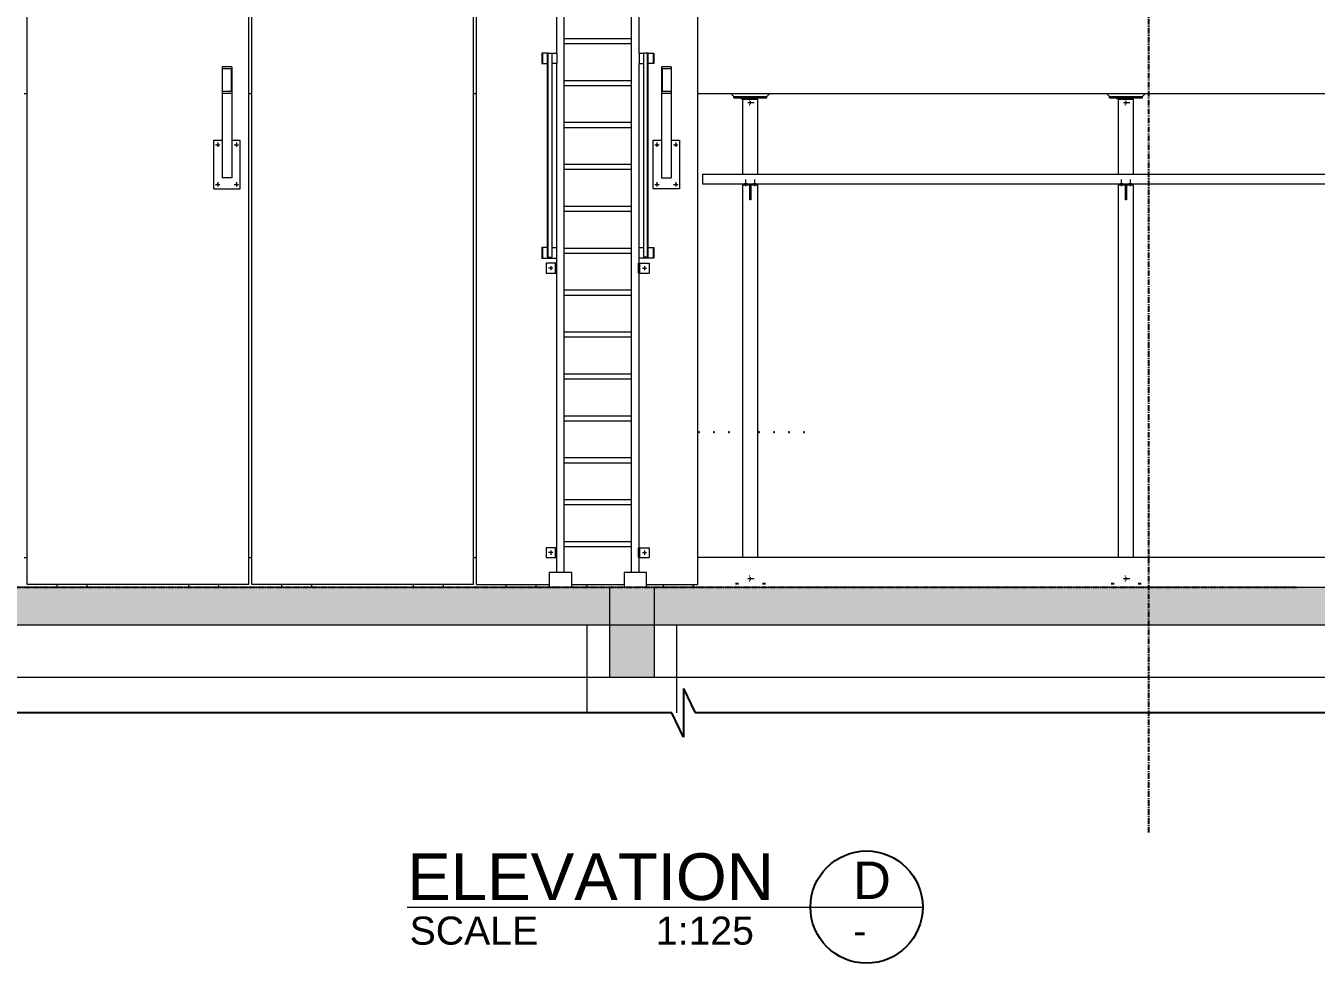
# Model space of a CAD drawing. Header units: millimetres. Extents: x -187664 to 435448, y -313239 to 299894.
# Drawn here: x 105668 to 114289, y -118416 to -112153 of the extents above; entities that cross this region are included whole.
import ezdxf

# ---------------------------------------------------------------- set-up
doc = ezdxf.new("R2010")
doc.units = ezdxf.units.MM
for name, pattern in [('CENTER', [2, 1.25, -0.25, 0.25, -0.25]), ('XKITLINE00', [0]), ('XKITLINE02', [4, 2, -2])]:
    doc.linetypes.add(name, pattern=pattern)
doc.layers.add('000 - EXISTING_BUILDING_MAIN_COLOR_1', color=7, linetype='Continuous')
doc.layers.add('000 - EXISTING_CONCRETE_MAIN_COLOR_1', color=7, linetype='Continuous')
for name, color, linetype, lineweight in [('Bolt', 7, 'Continuous', 0), ('Part', 7, 'Continuous', 0), ('Text', 7, 'Continuous', 0)]:
    doc.layers.add(name, color=color, linetype=linetype, lineweight=lineweight)
doc.styles.add('RomanS', font='arial.ttf', dxfattribs={"width": 0.8})

# ---------------------------------------------------------------- blocks, each defined once
blk = doc.blocks.new('*A9796')
at = {"layer": 'Part'}
blk.add_hatch(color=7, dxfattribs=at).paths.add_polyline_path([(866.566, -1.371), (762.273, -1.371), (762.273, 0.629), (866.566, 0.629)], flags=17)
blk = doc.blocks.new('*A9998')
at = {"layer": 'Part'}
blk.add_hatch(color=7, dxfattribs=at).paths.add_polyline_path([(812.566, -4.171), (812.566, 0.629), (814.966, 0.629), (814.966, -4.171)], flags=17)
blk = doc.blocks.new('*A251250')
at = {"layer": '000 - EXISTING_BUILDING_MAIN_COLOR_1', "color": 7, "linetype": 'XKITLINE00', "lineweight": 0}
for p, q in [((808.992148, 18.668713), (808.951125, 18.62769)), ((814.892437, 18.788862), (814.892437, 18.788862)), ((814.892437, 18.788862), (814.892437, 18.788862)), ((814.93345, 18.66874), (814.892437, 18.627727)), ((808.992148, 18.50754), (808.951125, 18.466517)), ((808.992148, 18.346368), (808.951125, 18.305345)), ((814.93345, 18.507605), (814.892437, 18.466592)), ((814.93345, 18.34647), (814.892437, 18.305456))]:
    blk.add_line(p, q, dxfattribs=at)
blk = doc.blocks.new('*A252251')
at = {"layer": '000 - EXISTING_BUILDING_MAIN_COLOR_1', "color": 7, "linetype": 'XKITLINE00', "lineweight": 0}
for p, q in [((808.992148, 29.068713), (808.951125, 29.02769)), ((814.892437, 29.188862), (814.892437, 29.188862)), ((814.892437, 29.188862), (814.892437, 29.188862)), ((814.93345, 29.06874), (814.892437, 29.027727)), ((808.992148, 28.90754), (808.951125, 28.866517)), ((808.992148, 28.746368), (808.951125, 28.705345)), ((814.93345, 28.907605), (814.892437, 28.866592)), ((814.93345, 28.74647), (814.892437, 28.705456))]:
    blk.add_line(p, q, dxfattribs=at)
blk = doc.blocks.new('*A25752495')
at = {"layer": '000 - EXISTING_BUILDING_MAIN_COLOR_1'}
blk.add_hatch(color=7, dxfattribs=at).paths.add_polyline_path([(814.448, 2.544), (814.458, 2.541), (814.468, 2.535), (814.477, 2.528), (814.484, 2.52), (814.489, 2.51), (814.492, 2.5), (814.493, 2.489), (814.492, 2.478), (814.489, 2.467), (814.484, 2.458), (814.477, 2.449), (814.468, 2.442), (814.458, 2.437), (814.448, 2.434), (814.437, 2.433), (814.426, 2.434), (814.416, 2.437), (814.406, 2.442), (814.397, 2.449), (814.39, 2.458), (814.385, 2.467), (814.382, 2.478), (814.381, 2.489), (814.382, 2.5), (814.385, 2.51), (814.39, 2.52), (814.397, 2.528), (814.406, 2.535), (814.416, 2.541), (814.426, 2.544), (814.437, 2.545)], flags=17)
at = {"layer": '000 - EXISTING_BUILDING_MAIN_COLOR_1', "color": 7, "linetype": 'XKITLINE00', "lineweight": 0}
for p, q in [((814.325, 2.489), (814.549, 2.489)), ((814.437, 2.601), (814.437, 2.377))]:
    blk.add_line(p, q, dxfattribs=at)
blk = doc.blocks.new('*A25762496')
at = {"layer": '000 - EXISTING_BUILDING_MAIN_COLOR_1', "color": 7, "linetype": 'XKITLINE02', "lineweight": 0}
for p, q in [((813.606112, 0.668862), (813.606112, 0.628862)), ((813.606112, 0.668862), (813.606112, 0.628862)), ((813.662112, 0.668862), (813.662112, 0.628862)), ((813.662112, 0.668862), (813.662112, 0.628862)), ((813.718112, 0.668862), (813.718112, 0.628862)), ((813.718112, 0.668862), (813.718112, 0.628862)), ((814.166112, 0.668862), (814.166112, 0.628862)), ((814.166112, 0.668862), (814.166112, 0.628862)), ((814.222112, 0.668862), (814.222112, 0.628862)), ((814.222112, 0.668862), (814.222112, 0.628862)), ((814.278112, 0.668862), (814.278112, 0.628862)), ((814.278112, 0.668862), (814.278112, 0.628862))]:
    blk.add_line(p, q, dxfattribs=at)
blk = doc.blocks.new('*A25772497')
at = {"layer": '000 - EXISTING_BUILDING_MAIN_COLOR_1', "color": 7, "linetype": 'XKITLINE00', "lineweight": 0}
for p, q in [((814.117003, 2.748862), (814.677003, 2.748862)), ((814.117003, 2.228862), (814.117003, 2.748862)), ((814.117003, 2.228862), (814.677003, 2.228862)), ((814.181003, 2.228862), (814.181003, 2.748862)), ((814.677003, 2.748862), (814.677003, 2.228862))]:
    blk.add_line(p, q, dxfattribs=at)
blk = doc.blocks.new('*A25782498')
at = {"layer": 'Part', "color": 7, "linetype": 'XKITLINE00', "lineweight": 0}
for p, q in [((815.446157, 0.628862), (815.446157, 0.788862)), ((817.046157, 0.628862), (817.046157, 0.788862))]:
    blk.add_line(p, q, dxfattribs=at)
blk = doc.blocks.new('*A25792499')
at = {"layer": '000 - EXISTING_BUILDING_MAIN_COLOR_1', "color": 7, "linetype": 'XKITLINE00', "lineweight": 0}
for p, q in [((810.142352, 12.044862), (813.742272, 12.044862)), ((810.142352, 11.772862), (813.742272, 11.772862))]:
    blk.add_line(p, q, dxfattribs=at)
blk = doc.blocks.new('*A25802500')
at = {"layer": '000 - EXISTING_BUILDING_MAIN_COLOR_1', "color": 7, "linetype": 'XKITLINE00', "lineweight": 0}
for p, q in [((810.142352, 9.804862), (813.742272, 9.804862)), ((810.142352, 9.532862), (813.742272, 9.532862))]:
    blk.add_line(p, q, dxfattribs=at)
blk = doc.blocks.new('*A25812501')
at = {"layer": '000 - EXISTING_BUILDING_MAIN_COLOR_1', "color": 7, "linetype": 'XKITLINE00', "lineweight": 0}
for p, q in [((810.142352, 7.564862), (813.742272, 7.564862)), ((810.142352, 7.292862), (813.742272, 7.292862))]:
    blk.add_line(p, q, dxfattribs=at)
blk = doc.blocks.new('*A25822502')
at = {"layer": '000 - EXISTING_BUILDING_MAIN_COLOR_1', "color": 7, "linetype": 'XKITLINE00', "lineweight": 0}
for p, q in [((810.142352, 5.324862), (813.742272, 5.324862)), ((810.142352, 5.052862), (813.742272, 5.052862))]:
    blk.add_line(p, q, dxfattribs=at)
blk = doc.blocks.new('*A25832503')
at = {"layer": 'Bolt', "color": 7, "linetype": 'XKITLINE02', "lineweight": 0}
for p, q in [((819.958792, 1.108862), (820.302152, 1.108862)), ((820.022152, 1.244862), (820.062152, 1.244862)), ((820.022152, 0.972862), (820.062152, 0.972862)), ((820.062152, 1.164862), (820.110152, 1.164862)), ((820.062152, 1.052862), (820.110152, 1.052862))]:
    blk.add_line(p, q, dxfattribs=at)
blk = doc.blocks.new('*A25842504')
at = {"layer": 'Bolt', "color": 7, "linetype": 'XKITLINE02', "lineweight": 0}
for p, q in [((819.310152, 0.868862), (819.310152, 0.788862)), ((819.366152, 0.868862), (819.366152, 0.788862)), ((819.422152, 0.868862), (819.422152, 0.788862)), ((820.750152, 0.868862), (820.750152, 0.788862)), ((820.806152, 0.868862), (820.806152, 0.788862)), ((820.862152, 0.868862), (820.862152, 0.788862))]:
    blk.add_line(p, q, dxfattribs=at)
blk = doc.blocks.new('*A25852505')
at = {"layer": '000 - EXISTING_BUILDING_MAIN_COLOR_1', "color": 7, "linetype": 'XKITLINE00', "lineweight": 0}
for p, q in [((810.142352, 14.284862), (813.742272, 14.284862)), ((810.142352, 14.012862), (813.742272, 14.012862))]:
    blk.add_line(p, q, dxfattribs=at)
blk = doc.blocks.new('*A25862506')
at = {"layer": '000 - EXISTING_BUILDING_MAIN_COLOR_1', "color": 7, "linetype": 'XKITLINE00', "lineweight": 0}
for p, q in [((810.142352, 16.524862), (813.742272, 16.524862)), ((810.142352, 16.252862), (813.742272, 16.252862))]:
    blk.add_line(p, q, dxfattribs=at)
blk = doc.blocks.new('*A25882508')
at = {"layer": 'Part', "color": 7, "linetype": 'XKITLINE00', "lineweight": 0}
for p, q in [((839.766152, 22.708862), (839.766152, 26.708862)), ((840.566152, 26.708862), (839.766152, 26.708862)), ((840.566152, 22.708862), (840.566152, 26.708862)), ((839.766152, 2.228857), (839.766152, 22.140862)), ((840.566152, 2.228857), (840.566152, 22.140862))]:
    blk.add_line(p, q, dxfattribs=at)
blk = doc.blocks.new('*A25912511')
at = {"layer": 'Bolt', "color": 7, "linetype": 'XKITLINE02', "lineweight": 0}
for p, q in [((840.038792, 1.108862), (840.382152, 1.108862)), ((840.102152, 1.244862), (840.142152, 1.244862)), ((840.102152, 0.972862), (840.142152, 0.972862)), ((840.142152, 1.164862), (840.190152, 1.164862)), ((840.142152, 1.052862), (840.190152, 1.052862))]:
    blk.add_line(p, q, dxfattribs=at)
blk = doc.blocks.new('*A25922512')
at = {"layer": 'Bolt', "color": 7, "linetype": 'XKITLINE02', "lineweight": 0}
for p, q in [((839.390152, 0.868862), (839.390152, 0.788862)), ((839.446152, 0.868862), (839.446152, 0.788862)), ((839.502152, 0.868862), (839.502152, 0.788862)), ((840.830152, 0.868862), (840.830152, 0.788862)), ((840.886152, 0.868862), (840.886152, 0.788862)), ((840.942152, 0.868862), (840.942152, 0.788862))]:
    blk.add_line(p, q, dxfattribs=at)
blk = doc.blocks.new('*A26192536')
at = {"layer": '000 - EXISTING_CONCRETE_MAIN_COLOR_1', "color": 7, "linetype": 'XKITLINE00', "lineweight": 0}
for p, q in [((762.273467, 31.828862), (767.718133, 31.828862)), ((769.318133, 31.828862), (769.446157, 31.828862)), ((781.286157, 31.828862), (781.446157, 31.828862)), ((817.286157, 31.828862), (864.16613, 31.828862)), ((864.16613, 27.028862), (864.16613, 31.828862)), ((762.273467, 27.028862), (767.718133, 27.028862)), ((769.318133, 27.028862), (769.446157, 27.028862)), ((781.286157, 27.028862), (781.446157, 27.028862)), ((793.286157, 27.028862), (793.446157, 27.028862)), ((805.286157, 27.028862), (805.446157, 27.028862)), ((817.286157, 27.028862), (864.16613, 27.028862))]:
    blk.add_line(p, q, dxfattribs=at)
blk = doc.blocks.new('*A26532566')
at = {"layer": 'Part', "color": 7, "linetype": 'XKITLINE00', "lineweight": 0}
for p, q in [((781.286157, 2.228857), (781.446157, 2.228857)), ((793.286157, 2.228857), (793.446157, 2.228857)), ((805.286157, 2.228857), (805.446157, 2.228857)), ((868.966152, 2.228857), (817.286157, 2.228857))]:
    blk.add_line(p, q, dxfattribs=at)
blk = doc.blocks.new('*A26542567')
at = {"layer": '000 - EXISTING_CONCRETE_MAIN_COLOR_1', "color": 7, "linetype": 'XKITLINE00', "lineweight": 0}
for p, q in [((864.16613, -4.171138), (864.16613, -1.371143)), ((762.273467, -4.171138), (766.518152, -4.171138)), ((770.118152, -4.171138), (812.566133, -4.171138)), ((814.966133, -4.171138), (864.16613, -4.171138))]:
    blk.add_line(p, q, dxfattribs=at)
blk = doc.blocks.new('*A26552568')
at = {"layer": 'Part', "color": 7, "linetype": 'XKITLINE00', "lineweight": 0}
for p, q in [((866.566152, 0.628857), (762.273467, 0.628857)), ((866.566152, -1.371143), (866.566152, 0.628857)), ((762.273467, -1.371143), (866.566152, -1.371143))]:
    blk.add_line(p, q, dxfattribs=at)
blk = doc.blocks.new('*A26562569')
at = {"layer": '000 - EXISTING_CONCRETE_MAIN_COLOR_1', "color": 7, "linetype": 'XKITLINE00', "lineweight": 0}
for p, q in [((811.366152, 0.628857), (811.366152, 0.788862)), ((811.366152, -6.078645), (811.366152, -1.371143)), ((816.166152, -6.078645), (816.166152, -1.371143))]:
    blk.add_line(p, q, dxfattribs=at)
blk = doc.blocks.new('*A26582571')
at = {"layer": '000 - EXISTING_BUILDING_MAIN_COLOR_1', "color": 7, "linetype": 'XKITLINE00', "lineweight": 0}
for p, q in [((793.446157, 0.788862), (793.446157, 31.628862)), ((805.286157, 0.788862), (805.286157, 31.628862)), ((805.286157, 0.788862), (793.446157, 0.788862))]:
    blk.add_line(p, q, dxfattribs=at)
blk = doc.blocks.new('*A26592572')
at = {"layer": 'Part', "color": 7, "linetype": 'XKITLINE00', "lineweight": 0}
for p, q in [((781.446157, 31.828862), (791.822123, 31.828862)), ((781.446157, 0.788862), (781.446157, 31.828862)), ((793.286157, 0.788862), (793.286157, 31.628862)), ((793.286157, 0.788862), (781.446157, 0.788862))]:
    blk.add_line(p, q, dxfattribs=at)
blk = doc.blocks.new('*A26632576')
at = {"layer": 'Part', "color": 7, "linetype": 'XKITLINE00', "lineweight": 0}
for p, q in [((783.046157, 0.628862), (783.046157, 0.788862)), ((784.646157, 0.628862), (784.646157, 0.788862))]:
    blk.add_line(p, q, dxfattribs=at)
blk = doc.blocks.new('*A26652578')
at = {"layer": '000 - EXISTING_BUILDING_MAIN_COLOR_1', "color": 7, "linetype": 'XKITLINE00', "lineweight": 0}
for p, q in [((790.086157, 0.628862), (790.086157, 0.788862)), ((791.686157, 0.628862), (791.686157, 0.788862))]:
    blk.add_line(p, q, dxfattribs=at)
blk = doc.blocks.new('*A26662579')
at = {"layer": '000 - EXISTING_BUILDING_MAIN_COLOR_1', "color": 7, "linetype": 'XKITLINE00', "lineweight": 0}
for p, q in [((802.086157, 0.628862), (802.086157, 0.788862)), ((803.686157, 0.628862), (803.686157, 0.788862))]:
    blk.add_line(p, q, dxfattribs=at)
blk = doc.blocks.new('*A26672580')
at = {"layer": '000 - EXISTING_BUILDING_MAIN_COLOR_1', "color": 7, "linetype": 'XKITLINE00', "lineweight": 0}
for p, q in [((795.046157, 0.628862), (795.046157, 0.788862)), ((796.646157, 0.628862), (796.646157, 0.788862))]:
    blk.add_line(p, q, dxfattribs=at)
blk = doc.blocks.new('*A26682581')
at = {"layer": '000 - EXISTING_BUILDING_MAIN_COLOR_1', "color": 7, "linetype": 'XKITLINE00', "lineweight": 0}
for p, q in [((814.542872, 34.569255), (814.542872, 40.868862)), ((814.942872, 40.868862), (814.542872, 40.868862)), ((814.942872, 34.428862), (814.942872, 40.868862)), ((813.742283, 33.569255), (814.542872, 34.569255)), ((814.142283, 33.428862), (814.942872, 34.428862)), ((813.742283, 1.428862), (813.742283, 33.569255)), ((814.142283, 29.188862), (814.142283, 33.428862)), ((814.142283, 18.788862), (814.142283, 28.628862)), ((814.142283, 1.428862), (814.142283, 18.228862))]:
    blk.add_line(p, q, dxfattribs=at)
blk = doc.blocks.new('*A26692582')
at = {"layer": '000 - EXISTING_BUILDING_MAIN_COLOR_1', "color": 7, "linetype": 'XKITLINE00', "lineweight": 0}
for p, q in [((809.341752, 40.868862), (808.941752, 40.868862)), ((808.941752, 40.868862), (808.941752, 34.428862)), ((809.341752, 34.569255), (809.341752, 40.868862)), ((810.142341, 33.569255), (809.341752, 34.569255)), ((808.941752, 34.428862), (809.742341, 33.428862)), ((809.742341, 29.188862), (809.742341, 33.428862)), ((810.142341, 1.428862), (810.142341, 33.569255)), ((809.742341, 18.788862), (809.742341, 28.628862)), ((809.742341, 1.428862), (809.742341, 18.228862))]:
    blk.add_line(p, q, dxfattribs=at)
blk = doc.blocks.new('*A26702583')
at = {"layer": 'Part', "color": 7, "linetype": 'XKITLINE00', "lineweight": 0}
for p, q in [((815.902123, 31.828862), (817.286157, 31.828862)), ((817.286157, 0.788862), (817.286157, 31.828862)), ((805.446157, 0.788862), (805.446157, 31.628862)), ((805.446157, 0.788862), (809.342134, 0.788862)), ((810.542134, 0.788862), (813.342099, 0.788862)), ((814.542099, 0.788862), (817.286157, 0.788862))]:
    blk.add_line(p, q, dxfattribs=at)
blk = doc.blocks.new('*A26712584')
at = {"layer": 'Part', "color": 7, "linetype": 'XKITLINE00', "lineweight": 0}
for p, q in [((814.966133, 0.628862), (812.566133, 0.628862)), ((812.566133, 0.628862), (812.566133, -4.171138)), ((814.966133, -4.171138), (814.966133, 0.628862)), ((812.566133, -4.171138), (814.966133, -4.171138))]:
    blk.add_line(p, q, dxfattribs=at)
blk = doc.blocks.new('*A26722585')
at = {"layer": 'Part', "color": 7, "linetype": 'XKITLINE00', "lineweight": 0}
for p, q in [((819.686152, 22.708862), (819.686152, 26.708862)), ((820.486152, 26.708862), (819.686152, 26.708862)), ((820.486152, 22.708862), (820.486152, 26.708862)), ((819.686152, 2.228857), (819.686152, 22.140862)), ((820.486152, 2.228857), (820.486152, 22.140862))]:
    blk.add_line(p, q, dxfattribs=at)
blk = doc.blocks.new('*A26732586')
at = {"layer": '000 - EXISTING_BUILDING_MAIN_COLOR_1', "color": 7, "linetype": 'XKITLINE00', "lineweight": 0}
for p, q in [((810.542134, 1.428862), (809.342134, 1.428862)), ((809.342134, 1.428862), (809.342134, 0.628862)), ((810.542134, 0.628862), (810.542134, 1.428862))]:
    blk.add_line(p, q, dxfattribs=at)
blk = doc.blocks.new('*A26742587')
at = {"layer": '000 - EXISTING_BUILDING_MAIN_COLOR_1'}
blk.add_hatch(color=7, dxfattribs=at).paths.add_polyline_path([(809.412, 2.434), (809.401, 2.437), (809.392, 2.442), (809.383, 2.449), (809.376, 2.458), (809.371, 2.467), (809.368, 2.478), (809.367, 2.489), (809.368, 2.5), (809.371, 2.51), (809.376, 2.52), (809.383, 2.528), (809.392, 2.535), (809.401, 2.541), (809.412, 2.544), (809.423, 2.545), (809.434, 2.544), (809.444, 2.541), (809.454, 2.535), (809.462, 2.528), (809.469, 2.52), (809.474, 2.51), (809.478, 2.5), (809.479, 2.489), (809.478, 2.478), (809.474, 2.467), (809.469, 2.458), (809.462, 2.449), (809.454, 2.442), (809.444, 2.437), (809.434, 2.434), (809.423, 2.433)], flags=17)
at = {"layer": '000 - EXISTING_BUILDING_MAIN_COLOR_1', "color": 7, "linetype": 'XKITLINE00', "lineweight": 0}
for p, q in [((809.535, 2.489), (809.311, 2.489)), ((809.423, 2.601), (809.423, 2.377))]:
    blk.add_line(p, q, dxfattribs=at)
blk = doc.blocks.new('*A26752588')
at = {"layer": '000 - EXISTING_BUILDING_MAIN_COLOR_1', "color": 7, "linetype": 'XKITLINE02', "lineweight": 0}
for p, q in [((809.606512, 0.668862), (809.606512, 0.628862)), ((809.606512, 0.668862), (809.606512, 0.628862)), ((809.662512, 0.668862), (809.662512, 0.628862)), ((809.662512, 0.668862), (809.662512, 0.628862)), ((809.718512, 0.668862), (809.718512, 0.628862)), ((809.718512, 0.668862), (809.718512, 0.628862)), ((810.166512, 0.668862), (810.166512, 0.628862)), ((810.166512, 0.668862), (810.166512, 0.628862)), ((810.222512, 0.668862), (810.222512, 0.628862)), ((810.222512, 0.668862), (810.222512, 0.628862)), ((810.278512, 0.668862), (810.278512, 0.628862)), ((810.278512, 0.668862), (810.278512, 0.628862))]:
    blk.add_line(p, q, dxfattribs=at)
blk = doc.blocks.new('*A26762589')
at = {"layer": '000 - EXISTING_BUILDING_MAIN_COLOR_1', "color": 7, "linetype": 'XKITLINE00', "lineweight": 0}
for p, q in [((809.742661, 2.748862), (809.182661, 2.748862)), ((809.182661, 2.748862), (809.182661, 2.228862)), ((809.182661, 2.228862), (809.742661, 2.228862)), ((809.678661, 2.228862), (809.678661, 2.748862)), ((809.742661, 2.228862), (809.742661, 2.748862))]:
    blk.add_line(p, q, dxfattribs=at)
blk = doc.blocks.new('*A26772590')
at = {"layer": '000 - EXISTING_BUILDING_MAIN_COLOR_1', "color": 7, "linetype": 'XKITLINE00', "lineweight": 0}
for p, q in [((807.046157, 0.628862), (807.046157, 0.788862)), ((808.646157, 0.628862), (808.646157, 0.788862))]:
    blk.add_line(p, q, dxfattribs=at)
blk = doc.blocks.new('*A26782591')
at = {"layer": '000 - EXISTING_BUILDING_MAIN_COLOR_1', "color": 7, "linetype": 'XKITLINE00', "lineweight": 0}
for p, q in [((814.542099, 1.428862), (813.342099, 1.428862)), ((813.342099, 1.428862), (813.342099, 0.628862)), ((814.542099, 0.628862), (814.542099, 1.428862))]:
    blk.add_line(p, q, dxfattribs=at)
blk = doc.blocks.new('*A26792592')
at = {"layer": '000 - EXISTING_BUILDING_MAIN_COLOR_1', "color": 7, "linetype": 'XKITLINE00', "lineweight": 0}
for p, q in [((810.142352, 3.084862), (813.742272, 3.084862)), ((810.142352, 2.812862), (813.742272, 2.812862))]:
    blk.add_line(p, q, dxfattribs=at)
blk = doc.blocks.new('*A27212632')
at = {"layer": '000 - EXISTING_BUILDING_MAIN_COLOR_1', "color": 7, "linetype": 'XKITLINE00', "lineweight": 0}
for p, q in [((792.382181, 28.447865), (791.862181, 28.447865)), ((791.862181, 28.447865), (791.862181, 22.52177)), ((791.862181, 28.357356), (792.334181, 28.357356)), ((792.334181, 28.357356), (792.334181, 27.124161)), ((792.382181, 28.447865), (792.382181, 22.52177)), ((792.334181, 27.124161), (791.862181, 27.124161)), ((791.862181, 27.033652), (792.382181, 27.033652)), ((792.382181, 22.52177), (791.862181, 22.52177))]:
    blk.add_line(p, q, dxfattribs=at)
blk = doc.blocks.new('*A27222633')
at = {"layer": '000 - EXISTING_BUILDING_MAIN_COLOR_1', "color": 7, "linetype": 'XKITLINE00', "lineweight": 0}
for p, q in [((791.422181, 24.528876), (791.862181, 24.528876)), ((791.422181, 21.928876), (791.422181, 24.528876)), ((792.382181, 24.528876), (792.822181, 24.528876)), ((792.822181, 21.928876), (792.822181, 24.528876)), ((791.422181, 21.928876), (792.822181, 21.928876))]:
    blk.add_line(p, q, dxfattribs=at)
blk = doc.blocks.new('*A27232634')
at = {"layer": '000 - EXISTING_BUILDING_MAIN_COLOR_1'}
for points in [[(791.677, 24.278), (791.674, 24.267), (791.669, 24.258), (791.662, 24.249), (791.653, 24.242), (791.644, 24.237), (791.633, 24.234), (791.622, 24.233), (791.611, 24.234), (791.601, 24.237), (791.591, 24.242), (791.583, 24.249), (791.576, 24.258), (791.57, 24.267), (791.567, 24.278), (791.566, 24.289), (791.567, 24.3), (791.57, 24.31), (791.576, 24.32), (791.583, 24.328), (791.591, 24.335), (791.601, 24.341), (791.611, 24.344), (791.622, 24.345), (791.633, 24.344), (791.644, 24.341), (791.653, 24.335), (791.662, 24.328), (791.669, 24.32), (791.674, 24.31), (791.677, 24.3), (791.678, 24.289)], [(792.677, 24.278), (792.674, 24.267), (792.669, 24.258), (792.662, 24.249), (792.653, 24.242), (792.644, 24.237), (792.633, 24.234), (792.622, 24.233), (792.611, 24.234), (792.601, 24.237), (792.591, 24.242), (792.583, 24.249), (792.576, 24.258), (792.57, 24.267), (792.567, 24.278), (792.566, 24.289), (792.567, 24.3), (792.57, 24.31), (792.576, 24.32), (792.583, 24.328), (792.591, 24.335), (792.601, 24.341), (792.611, 24.344), (792.622, 24.345), (792.633, 24.344), (792.644, 24.341), (792.653, 24.335), (792.662, 24.328), (792.669, 24.32), (792.674, 24.31), (792.677, 24.3), (792.678, 24.289)], [(791.677, 22.158), (791.674, 22.147), (791.669, 22.138), (791.662, 22.129), (791.653, 22.122), (791.644, 22.117), (791.633, 22.114), (791.622, 22.113), (791.611, 22.114), (791.601, 22.117), (791.591, 22.122), (791.583, 22.129), (791.576, 22.138), (791.57, 22.147), (791.567, 22.158), (791.566, 22.169), (791.567, 22.18), (791.57, 22.19), (791.576, 22.2), (791.583, 22.208), (791.591, 22.215), (791.601, 22.221), (791.611, 22.224), (791.622, 22.225), (791.633, 22.224), (791.644, 22.221), (791.653, 22.215), (791.662, 22.208), (791.669, 22.2), (791.674, 22.19), (791.677, 22.18), (791.678, 22.169)], [(792.677, 22.158), (792.674, 22.147), (792.669, 22.138), (792.662, 22.129), (792.653, 22.122), (792.644, 22.117), (792.633, 22.114), (792.622, 22.113), (792.611, 22.114), (792.601, 22.117), (792.591, 22.122), (792.583, 22.129), (792.576, 22.138), (792.57, 22.147), (792.567, 22.158), (792.566, 22.169), (792.567, 22.18), (792.57, 22.19), (792.576, 22.2), (792.583, 22.208), (792.591, 22.215), (792.601, 22.221), (792.611, 22.224), (792.622, 22.225), (792.633, 22.224), (792.644, 22.221), (792.653, 22.215), (792.662, 22.208), (792.669, 22.2), (792.674, 22.19), (792.677, 22.18), (792.678, 22.169)]]:
    blk.add_hatch(color=7, dxfattribs=at).paths.add_polyline_path(points, flags=17)
at = {"layer": '000 - EXISTING_BUILDING_MAIN_COLOR_1', "color": 7, "linetype": 'XKITLINE00', "lineweight": 0}
for p, q in [((791.51, 24.289), (791.734, 24.289)), ((791.622, 24.401), (791.622, 24.177)), ((792.51, 24.289), (792.734, 24.289)), ((792.622, 24.401), (792.622, 24.177)), ((791.51, 22.169), (791.734, 22.169)), ((791.622, 22.281), (791.622, 22.057)), ((792.51, 22.169), (792.734, 22.169)), ((792.622, 22.281), (792.622, 22.057))]:
    blk.add_line(p, q, dxfattribs=at)
blk = doc.blocks.new('*A27692679')
at = {"layer": 'Part', "color": 7, "linetype": 'XKITLINE00', "lineweight": 0}
for p, q in [((817.526152, 22.708862), (817.526152, 22.188862)), ((817.526152, 22.708862), (864.006152, 22.708862)), ((817.526152, 22.188862), (864.006152, 22.188862)), ((864.006152, 22.708862), (864.006152, 22.188862))]:
    blk.add_line(p, q, dxfattribs=at)
blk = doc.blocks.new('*A28182728')
at = {"layer": 'Part', "color": 7, "linetype": 'XKITLINE00', "lineweight": 0}
for p, q in [((818.178129, 8.948862), (818.130129, 8.948862)), ((818.130129, 8.948862), (818.130129, 8.900862)), ((818.130129, 8.900862), (818.178129, 8.900862)), ((818.178129, 8.900862), (818.178129, 8.948862))]:
    blk.add_line(p, q, dxfattribs=at)
blk = doc.blocks.new('*A28192729')
at = {"layer": 'Part', "color": 7, "linetype": 'XKITLINE00', "lineweight": 0}
for p, q in [((817.378129, 8.948862), (817.330129, 8.948862)), ((817.330129, 8.948862), (817.330129, 8.900862)), ((817.330129, 8.900862), (817.378129, 8.900862)), ((817.378129, 8.900862), (817.378129, 8.948862))]:
    blk.add_line(p, q, dxfattribs=at)
blk = doc.blocks.new('*A28202730')
at = {"layer": 'Part', "color": 7, "linetype": 'XKITLINE00', "lineweight": 0}
for p, q in [((822.178129, 8.948862), (822.130129, 8.948862)), ((822.130129, 8.948862), (822.130129, 8.900862)), ((822.130129, 8.900862), (822.178129, 8.900862)), ((822.178129, 8.900862), (822.178129, 8.948862))]:
    blk.add_line(p, q, dxfattribs=at)
blk = doc.blocks.new('*A28212731')
at = {"layer": 'Part', "color": 7, "linetype": 'XKITLINE00', "lineweight": 0}
for p, q in [((821.378129, 8.948862), (821.330129, 8.948862)), ((821.330129, 8.948862), (821.330129, 8.900862)), ((821.330129, 8.900862), (821.378129, 8.900862)), ((821.378129, 8.900862), (821.378129, 8.948862))]:
    blk.add_line(p, q, dxfattribs=at)
blk = doc.blocks.new('*A28222732')
at = {"layer": 'Part', "color": 7, "linetype": 'XKITLINE00', "lineweight": 0}
for p, q in [((820.578129, 8.948862), (820.530129, 8.948862)), ((820.530129, 8.948862), (820.530129, 8.900862)), ((820.530129, 8.900862), (820.578129, 8.900862)), ((820.578129, 8.900862), (820.578129, 8.948862))]:
    blk.add_line(p, q, dxfattribs=at)
blk = doc.blocks.new('*A28232733')
at = {"layer": 'Part', "color": 7, "linetype": 'XKITLINE00', "lineweight": 0}
for p, q in [((818.978129, 8.948862), (818.930129, 8.948862)), ((818.930129, 8.948862), (818.930129, 8.900862)), ((818.930129, 8.900862), (818.978129, 8.900862)), ((818.978129, 8.900862), (818.978129, 8.948862))]:
    blk.add_line(p, q, dxfattribs=at)
blk = doc.blocks.new('*A28242734')
at = {"layer": 'Part', "color": 7, "linetype": 'XKITLINE00', "lineweight": 0}
for p, q in [((822.978129, 8.948862), (822.930129, 8.948862)), ((822.930129, 8.948862), (822.930129, 8.900862)), ((822.930129, 8.900862), (822.978129, 8.900862)), ((822.978129, 8.900862), (822.978129, 8.948862))]:
    blk.add_line(p, q, dxfattribs=at)
blk = doc.blocks.new('*A28272737')
at = {"layer": '000 - EXISTING_BUILDING_MAIN_COLOR_1', "color": 7, "linetype": 'XKITLINE00', "lineweight": 0}
for p, q in [((809.251141, 18.788862), (808.951125, 18.788862)), ((808.951125, 18.788862), (808.951125, 18.228862)), ((808.992148, 18.228862), (808.992148, 18.788862)), ((809.485705, 18.788862), (809.742352, 18.788862)), ((809.742352, 18.228862), (809.742352, 18.788862)), ((814.141671, 18.788862), (814.399028, 18.788862)), ((814.141671, 18.228862), (814.141671, 18.788862)), ((814.633534, 18.788862), (814.93345, 18.788862)), ((814.892437, 18.788862), (814.892437, 18.228862)), ((814.93345, 18.788862), (814.93345, 18.228862)), ((808.951125, 18.228862), (809.742352, 18.228862)), ((814.93345, 18.228862), (814.141671, 18.228862))]:
    blk.add_line(p, q, dxfattribs=at)
blk = doc.blocks.new('*A28282738')
at = {"layer": '000 - EXISTING_BUILDING_MAIN_COLOR_1', "color": 7, "linetype": 'XKITLINE00', "lineweight": 0}
for p, q in [((809.251064, 18.268862), (809.251064, 29.188862)), ((809.251064, 29.188862), (809.485705, 29.188862)), ((809.285705, 18.268862), (809.285705, 29.188862)), ((809.485705, 29.188862), (809.485705, 18.268862)), ((809.251064, 18.268862), (809.485705, 18.268862))]:
    blk.add_line(p, q, dxfattribs=at)
blk = doc.blocks.new('*A28292739')
at = {"layer": '000 - EXISTING_BUILDING_MAIN_COLOR_1', "color": 7, "linetype": 'XKITLINE00', "lineweight": 0}
for p, q in [((814.399028, 18.268862), (814.399028, 29.188862)), ((814.633669, 29.188862), (814.399028, 29.188862)), ((814.599028, 18.268862), (814.599028, 29.188862)), ((814.633669, 18.268862), (814.633669, 29.188862)), ((814.633669, 18.268862), (814.399028, 18.268862))]:
    blk.add_line(p, q, dxfattribs=at)
blk = doc.blocks.new('*A28302740')
at = {"layer": '000 - EXISTING_BUILDING_MAIN_COLOR_1', "color": 7, "linetype": 'XKITLINE00', "lineweight": 0}
for p, q in [((815.862123, 28.447865), (815.342123, 28.447865)), ((815.342123, 28.447865), (815.342123, 22.52177)), ((815.390123, 27.124161), (815.390123, 28.357356)), ((815.390123, 28.357356), (815.862123, 28.357356)), ((815.862123, 28.447865), (815.862123, 22.52177)), ((815.342123, 27.033652), (815.862123, 27.033652)), ((815.862123, 27.124161), (815.390123, 27.124161)), ((815.342123, 22.52177), (815.862123, 22.52177))]:
    blk.add_line(p, q, dxfattribs=at)
blk = doc.blocks.new('*A28312741')
at = {"layer": '000 - EXISTING_BUILDING_MAIN_COLOR_1', "color": 7, "linetype": 'XKITLINE00', "lineweight": 0}
for p, q in [((810.142352, 27.724862), (813.742272, 27.724862)), ((810.142352, 27.452862), (813.742272, 27.452862))]:
    blk.add_line(p, q, dxfattribs=at)
blk = doc.blocks.new('*A28322742')
at = {"layer": '000 - EXISTING_BUILDING_MAIN_COLOR_1', "color": 7, "linetype": 'XKITLINE00', "lineweight": 0}
for p, q in [((810.142352, 25.484862), (813.742272, 25.484862)), ((810.142352, 25.212862), (813.742272, 25.212862))]:
    blk.add_line(p, q, dxfattribs=at)
blk = doc.blocks.new('*A28332743')
at = {"layer": '000 - EXISTING_BUILDING_MAIN_COLOR_1', "color": 7, "linetype": 'XKITLINE00', "lineweight": 0}
for p, q in [((810.142352, 23.244862), (813.742272, 23.244862)), ((810.142352, 22.972862), (813.742272, 22.972862))]:
    blk.add_line(p, q, dxfattribs=at)
blk = doc.blocks.new('*A28342744')
at = {"layer": '000 - EXISTING_BUILDING_MAIN_COLOR_1', "color": 7, "linetype": 'XKITLINE00', "lineweight": 0}
for p, q in [((810.142352, 18.764862), (813.742272, 18.764862)), ((810.142352, 18.492862), (813.742272, 18.492862))]:
    blk.add_line(p, q, dxfattribs=at)
blk = doc.blocks.new('*A28352745')
at = {"layer": '000 - EXISTING_BUILDING_MAIN_COLOR_1', "color": 7, "linetype": 'XKITLINE00', "lineweight": 0}
for p, q in [((810.142352, 21.004862), (813.742272, 21.004862)), ((810.142352, 20.732862), (813.742272, 20.732862))]:
    blk.add_line(p, q, dxfattribs=at)
blk = doc.blocks.new('*A28362746')
at = {"layer": 'Bolt'}
for points in [[(815.157, 24.278), (815.154, 24.267), (815.149, 24.258), (815.142, 24.249), (815.133, 24.242), (815.124, 24.237), (815.113, 24.234), (815.102, 24.233), (815.091, 24.234), (815.081, 24.237), (815.071, 24.242), (815.063, 24.249), (815.056, 24.258), (815.05, 24.267), (815.047, 24.278), (815.046, 24.289), (815.047, 24.3), (815.05, 24.31), (815.056, 24.32), (815.063, 24.328), (815.071, 24.335), (815.081, 24.341), (815.091, 24.344), (815.102, 24.345), (815.113, 24.344), (815.124, 24.341), (815.133, 24.335), (815.142, 24.328), (815.149, 24.32), (815.154, 24.31), (815.157, 24.3), (815.158, 24.289)], [(816.157, 24.278), (816.154, 24.267), (816.149, 24.258), (816.142, 24.249), (816.133, 24.242), (816.124, 24.237), (816.113, 24.234), (816.102, 24.233), (816.091, 24.234), (816.081, 24.237), (816.071, 24.242), (816.063, 24.249), (816.056, 24.258), (816.05, 24.267), (816.047, 24.278), (816.046, 24.289), (816.047, 24.3), (816.05, 24.31), (816.056, 24.32), (816.063, 24.328), (816.071, 24.335), (816.081, 24.341), (816.091, 24.344), (816.102, 24.345), (816.113, 24.344), (816.124, 24.341), (816.133, 24.335), (816.142, 24.328), (816.149, 24.32), (816.154, 24.31), (816.157, 24.3), (816.158, 24.289)], [(815.157, 22.158), (815.154, 22.147), (815.149, 22.138), (815.142, 22.129), (815.133, 22.122), (815.124, 22.117), (815.113, 22.114), (815.102, 22.113), (815.091, 22.114), (815.081, 22.117), (815.071, 22.122), (815.063, 22.129), (815.056, 22.138), (815.05, 22.147), (815.047, 22.158), (815.046, 22.169), (815.047, 22.18), (815.05, 22.19), (815.056, 22.2), (815.063, 22.208), (815.071, 22.215), (815.081, 22.221), (815.091, 22.224), (815.102, 22.225), (815.113, 22.224), (815.124, 22.221), (815.133, 22.215), (815.142, 22.208), (815.149, 22.2), (815.154, 22.19), (815.157, 22.18), (815.158, 22.169)], [(816.157, 22.158), (816.154, 22.147), (816.149, 22.138), (816.142, 22.129), (816.133, 22.122), (816.124, 22.117), (816.113, 22.114), (816.102, 22.113), (816.091, 22.114), (816.081, 22.117), (816.071, 22.122), (816.063, 22.129), (816.056, 22.138), (816.05, 22.147), (816.047, 22.158), (816.046, 22.169), (816.047, 22.18), (816.05, 22.19), (816.056, 22.2), (816.063, 22.208), (816.071, 22.215), (816.081, 22.221), (816.091, 22.224), (816.102, 22.225), (816.113, 22.224), (816.124, 22.221), (816.133, 22.215), (816.142, 22.208), (816.149, 22.2), (816.154, 22.19), (816.157, 22.18), (816.158, 22.169)]]:
    blk.add_hatch(color=7, dxfattribs=at).paths.add_polyline_path(points, flags=17)
at = {"layer": 'Bolt', "color": 7, "linetype": 'XKITLINE00', "lineweight": 0}
for p, q in [((814.99, 24.289), (815.214, 24.289)), ((815.102, 24.401), (815.102, 24.177)), ((815.99, 24.289), (816.214, 24.289)), ((816.102, 24.401), (816.102, 24.177)), ((814.99, 22.169), (815.214, 22.169)), ((815.102, 22.281), (815.102, 22.057)), ((815.99, 22.169), (816.214, 22.169)), ((816.102, 22.281), (816.102, 22.057))]:
    blk.add_line(p, q, dxfattribs=at)
blk = doc.blocks.new('*A28372747')
at = {"layer": 'Part', "color": 7, "linetype": 'XKITLINE00', "lineweight": 0}
for p, q in [((814.902123, 21.928876), (814.902123, 24.528876)), ((814.902123, 24.528876), (815.342123, 24.528876)), ((815.862123, 24.528876), (816.302123, 24.528876)), ((816.302123, 24.528876), (816.302123, 21.928876)), ((816.302123, 21.928876), (814.902123, 21.928876))]:
    blk.add_line(p, q, dxfattribs=at)
blk = doc.blocks.new('*A28382748')
at = {"layer": 'Part', "color": 7, "linetype": 'XKITLINE00', "lineweight": 0}
for p, q in [((819.206152, 26.788862), (819.206152, 26.868862)), ((819.206152, 26.868862), (820.966152, 26.868862)), ((819.206152, 26.788862), (820.966152, 26.788862)), ((820.966152, 26.788862), (820.966152, 26.868862))]:
    blk.add_line(p, q, dxfattribs=at)
blk = doc.blocks.new('*A28392749')
at = {"layer": 'Part', "color": 7, "linetype": 'XKITLINE00', "lineweight": 0}
for p, q in [((819.046152, 27.028862), (819.206152, 26.868862)), ((820.966152, 26.868862), (821.126152, 27.028862)), ((819.206152, 26.868862), (820.966152, 26.868862))]:
    blk.add_line(p, q, dxfattribs=at)
blk = doc.blocks.new('*A28402750')
at = {"layer": 'Part', "color": 7, "linetype": 'XKITLINE00', "lineweight": 0}
for p, q in [((819.582152, 26.788862), (819.582152, 26.748862)), ((819.582152, 26.748862), (820.022152, 26.748862)), ((820.022152, 26.748862), (820.022152, 26.708862)), ((820.062152, 26.708862), (820.062152, 26.788862))]:
    blk.add_line(p, q, dxfattribs=at)
blk = doc.blocks.new('*A28412751')
at = {"layer": 'Bolt', "color": 7, "linetype": 'XKITLINE02', "lineweight": 0}
for p, q in [((819.958792, 26.548862), (820.302152, 26.548862)), ((820.022152, 26.684862), (820.062152, 26.684862)), ((820.022152, 26.412862), (820.062152, 26.412862)), ((820.062152, 26.604862), (820.110152, 26.604862)), ((820.062152, 26.492862), (820.110152, 26.492862))]:
    blk.add_line(p, q, dxfattribs=at)
blk = doc.blocks.new('*A28422752')
at = {"layer": 'Bolt'}
for points in [[(819.31, 26.789), (819.31, 26.869), (819.422, 26.869), (819.422, 26.789)], [(820.75, 26.789), (820.75, 26.869), (820.862, 26.869), (820.862, 26.789)]]:
    blk.add_hatch(color=7, dxfattribs=at).paths.add_polyline_path(points, flags=17)
at = {"layer": 'Bolt', "color": 7, "linetype": 'XKITLINE00', "lineweight": 0}
for p, q in [((819.31, 26.789), (819.31, 26.869)), ((819.366, 26.789), (819.366, 26.869)), ((819.422, 26.789), (819.422, 26.869)), ((820.75, 26.789), (820.75, 26.869)), ((820.806, 26.789), (820.806, 26.869)), ((820.862, 26.789), (820.862, 26.869))]:
    blk.add_line(p, q, dxfattribs=at)
blk = doc.blocks.new('*A28432753')
at = {"layer": 'Part', "color": 7, "linetype": 'XKITLINE00', "lineweight": 0}
for p, q in [((819.686152, 22.140862), (819.686152, 22.188862)), ((819.686152, 22.140862), (820.486152, 22.140862)), ((820.486152, 22.140862), (820.486152, 22.188862))]:
    blk.add_line(p, q, dxfattribs=at)
blk = doc.blocks.new('*A28442754')
at = {"layer": 'Part', "color": 7, "linetype": 'XKITLINE00', "lineweight": 0}
for p, q in [((820.062152, 22.140862), (820.110152, 22.140862)), ((820.062152, 21.340862), (820.062152, 22.140862)), ((820.110152, 22.140862), (820.110152, 21.340862)), ((820.062152, 21.900862), (820.110152, 21.900862)), ((820.110152, 21.340862), (820.062152, 21.340862))]:
    blk.add_line(p, q, dxfattribs=at)
blk = doc.blocks.new('*A28452755')
at = {"layer": 'Bolt'}
for points in [[(819.79, 22.189), (819.79, 22.237), (819.902, 22.237), (819.902, 22.189)], [(819.79, 22.141), (819.79, 22.189), (819.902, 22.189), (819.902, 22.141)], [(820.27, 22.189), (820.27, 22.237), (820.382, 22.237), (820.382, 22.189)], [(820.27, 22.141), (820.27, 22.189), (820.382, 22.189), (820.382, 22.141)]]:
    blk.add_hatch(color=7, dxfattribs=at).paths.add_polyline_path(points, flags=17)
at = {"layer": 'Bolt', "color": 7, "linetype": 'XKITLINE00', "lineweight": 0}
for p, q in [((819.79, 22.189), (819.79, 22.237)), ((819.79, 22.141), (819.79, 22.189)), ((819.846, 22.078), (819.846, 22.421)), ((819.902, 22.189), (819.902, 22.237)), ((819.902, 22.141), (819.902, 22.189)), ((820.27, 22.189), (820.27, 22.237)), ((820.27, 22.141), (820.27, 22.189)), ((820.326, 22.078), (820.326, 22.421)), ((820.382, 22.189), (820.382, 22.237)), ((820.382, 22.141), (820.382, 22.189))]:
    blk.add_line(p, q, dxfattribs=at)
blk = doc.blocks.new('*A28462756')
at = {"layer": 'Part', "color": 7, "linetype": 'XKITLINE00', "lineweight": 0}
for p, q in [((839.286152, 26.788862), (839.286152, 26.868862)), ((839.286152, 26.868862), (841.046152, 26.868862)), ((839.286152, 26.788862), (841.046152, 26.788862)), ((841.046152, 26.788862), (841.046152, 26.868862))]:
    blk.add_line(p, q, dxfattribs=at)
blk = doc.blocks.new('*A28472757')
at = {"layer": 'Part', "color": 7, "linetype": 'XKITLINE00', "lineweight": 0}
for p, q in [((839.126152, 27.028862), (839.286152, 26.868862)), ((841.046152, 26.868862), (841.206152, 27.028862)), ((839.286152, 26.868862), (841.046152, 26.868862))]:
    blk.add_line(p, q, dxfattribs=at)
blk = doc.blocks.new('*A28482758')
at = {"layer": 'Part', "color": 7, "linetype": 'XKITLINE00', "lineweight": 0}
for p, q in [((839.662152, 26.788862), (839.662152, 26.748862)), ((839.662152, 26.748862), (840.102152, 26.748862)), ((840.102152, 26.748862), (840.102152, 26.708862)), ((840.142152, 26.708862), (840.142152, 26.788862))]:
    blk.add_line(p, q, dxfattribs=at)
blk = doc.blocks.new('*A28492759')
at = {"layer": 'Bolt', "color": 7, "linetype": 'XKITLINE02', "lineweight": 0}
for p, q in [((840.038792, 26.548862), (840.382152, 26.548862)), ((840.102152, 26.684862), (840.142152, 26.684862)), ((840.102152, 26.412862), (840.142152, 26.412862)), ((840.142152, 26.604862), (840.190152, 26.604862)), ((840.142152, 26.492862), (840.190152, 26.492862))]:
    blk.add_line(p, q, dxfattribs=at)
blk = doc.blocks.new('*A28502760')
at = {"layer": 'Bolt'}
for points in [[(839.39, 26.789), (839.39, 26.869), (839.502, 26.869), (839.502, 26.789)], [(840.83, 26.789), (840.83, 26.869), (840.942, 26.869), (840.942, 26.789)]]:
    blk.add_hatch(color=7, dxfattribs=at).paths.add_polyline_path(points, flags=17)
at = {"layer": 'Bolt', "color": 7, "linetype": 'XKITLINE00', "lineweight": 0}
for p, q in [((839.39, 26.789), (839.39, 26.869)), ((839.446, 26.789), (839.446, 26.869)), ((839.502, 26.789), (839.502, 26.869)), ((840.83, 26.789), (840.83, 26.869)), ((840.886, 26.789), (840.886, 26.869)), ((840.942, 26.789), (840.942, 26.869))]:
    blk.add_line(p, q, dxfattribs=at)
blk = doc.blocks.new('*A28512761')
at = {"layer": 'Part', "color": 7, "linetype": 'XKITLINE00', "lineweight": 0}
for p, q in [((839.766152, 22.140862), (839.766152, 22.188862)), ((839.766152, 22.140862), (840.566152, 22.140862)), ((840.566152, 22.140862), (840.566152, 22.188862))]:
    blk.add_line(p, q, dxfattribs=at)
blk = doc.blocks.new('*A28522762')
at = {"layer": 'Part', "color": 7, "linetype": 'XKITLINE00', "lineweight": 0}
for p, q in [((840.142152, 22.140862), (840.190152, 22.140862)), ((840.142152, 21.340862), (840.142152, 22.140862)), ((840.190152, 22.140862), (840.190152, 21.340862)), ((840.142152, 21.900862), (840.190152, 21.900862)), ((840.190152, 21.340862), (840.142152, 21.340862))]:
    blk.add_line(p, q, dxfattribs=at)
blk = doc.blocks.new('*A28532763')
at = {"layer": 'Bolt'}
for points in [[(839.87, 22.189), (839.87, 22.237), (839.982, 22.237), (839.982, 22.189)], [(839.87, 22.141), (839.87, 22.189), (839.982, 22.189), (839.982, 22.141)], [(840.35, 22.189), (840.35, 22.237), (840.462, 22.237), (840.462, 22.189)], [(840.35, 22.141), (840.35, 22.189), (840.462, 22.189), (840.462, 22.141)]]:
    blk.add_hatch(color=7, dxfattribs=at).paths.add_polyline_path(points, flags=17)
at = {"layer": 'Bolt', "color": 7, "linetype": 'XKITLINE00', "lineweight": 0}
for p, q in [((839.87, 22.189), (839.87, 22.237)), ((839.87, 22.141), (839.87, 22.189)), ((839.926, 22.078), (839.926, 22.421)), ((839.982, 22.189), (839.982, 22.237)), ((839.982, 22.141), (839.982, 22.189)), ((840.35, 22.189), (840.35, 22.237)), ((840.35, 22.141), (840.35, 22.189)), ((840.406, 22.078), (840.406, 22.421)), ((840.462, 22.189), (840.462, 22.237)), ((840.462, 22.141), (840.462, 22.189))]:
    blk.add_line(p, q, dxfattribs=at)
blk = doc.blocks.new('*A28542764')
at = {"layer": '000 - EXISTING_BUILDING_MAIN_COLOR_1', "color": 7, "linetype": 'XKITLINE00', "lineweight": 0}
for p, q in [((809.251141, 29.188862), (808.951125, 29.188862)), ((808.951125, 29.188862), (808.951125, 28.628862)), ((808.992148, 28.628862), (808.992148, 29.188862)), ((809.485705, 29.188862), (809.742352, 29.188862)), ((809.742352, 29.188862), (809.742352, 28.628862)), ((814.141671, 29.188862), (814.399028, 29.188862)), ((814.141671, 29.188862), (814.141671, 28.628862)), ((814.633534, 29.188862), (814.93345, 29.188862)), ((814.892437, 29.188862), (814.892437, 28.628862)), ((814.93345, 29.188862), (814.93345, 28.628862)), ((808.951125, 28.628862), (809.251141, 28.628862)), ((809.742352, 28.628862), (809.485705, 28.628862)), ((814.141671, 28.628862), (814.399028, 28.628862)), ((814.93345, 28.628862), (814.633534, 28.628862))]:
    blk.add_line(p, q, dxfattribs=at)
blk = doc.blocks.new('*A28632773')
at = {"layer": '000 - EXISTING_BUILDING_MAIN_COLOR_1', "color": 7, "linetype": 'XKITLINE00', "lineweight": 0}
for p, q in [((810.142352, 29.964862), (813.742272, 29.964862)), ((810.142352, 29.692862), (813.742272, 29.692862))]:
    blk.add_line(p, q, dxfattribs=at)
blk = doc.blocks.new('*A28712781')
at = {"layer": '000 - EXISTING_BUILDING_MAIN_COLOR_1', "color": 7, "linetype": 'XKITLINE00', "lineweight": 0}
for p, q in [((814.117003, 17.948862), (814.677003, 17.948862)), ((814.117003, 17.428862), (814.117003, 17.948862)), ((814.181003, 17.428862), (814.181003, 17.948862)), ((814.677003, 17.948862), (814.677003, 17.428862)), ((814.117003, 17.428862), (814.677003, 17.428862))]:
    blk.add_line(p, q, dxfattribs=at)
blk = doc.blocks.new('*A28722782')
at = {"layer": '000 - EXISTING_BUILDING_MAIN_COLOR_1', "color": 7, "linetype": 'XKITLINE00', "lineweight": 0}
for p, q in [((809.742661, 17.948862), (809.182661, 17.948862)), ((809.182661, 17.948862), (809.182661, 17.428862)), ((809.678661, 17.428862), (809.678661, 17.948862)), ((809.742661, 17.428862), (809.742661, 17.948862)), ((809.182661, 17.428862), (809.742661, 17.428862))]:
    blk.add_line(p, q, dxfattribs=at)
blk = doc.blocks.new('*A28732783')
at = {"layer": '000 - EXISTING_BUILDING_MAIN_COLOR_1'}
blk.add_hatch(color=7, dxfattribs=at).paths.add_polyline_path([(814.448, 17.744), (814.458, 17.741), (814.468, 17.735), (814.477, 17.728), (814.484, 17.72), (814.489, 17.71), (814.492, 17.7), (814.493, 17.689), (814.492, 17.678), (814.489, 17.667), (814.484, 17.658), (814.477, 17.649), (814.468, 17.642), (814.458, 17.637), (814.448, 17.634), (814.437, 17.633), (814.426, 17.634), (814.416, 17.637), (814.406, 17.642), (814.397, 17.649), (814.39, 17.658), (814.385, 17.667), (814.382, 17.678), (814.381, 17.689), (814.382, 17.7), (814.385, 17.71), (814.39, 17.72), (814.397, 17.728), (814.406, 17.735), (814.416, 17.741), (814.426, 17.744), (814.437, 17.745)], flags=17)
at = {"layer": '000 - EXISTING_BUILDING_MAIN_COLOR_1', "color": 7, "linetype": 'XKITLINE00', "lineweight": 0}
for p, q in [((814.325, 17.689), (814.549, 17.689)), ((814.437, 17.801), (814.437, 17.577))]:
    blk.add_line(p, q, dxfattribs=at)
blk = doc.blocks.new('*A28742784')
at = {"layer": '000 - EXISTING_BUILDING_MAIN_COLOR_1'}
blk.add_hatch(color=7, dxfattribs=at).paths.add_polyline_path([(809.412, 17.634), (809.401, 17.637), (809.392, 17.642), (809.383, 17.649), (809.376, 17.658), (809.371, 17.667), (809.368, 17.678), (809.367, 17.689), (809.368, 17.7), (809.371, 17.71), (809.376, 17.72), (809.383, 17.728), (809.392, 17.735), (809.401, 17.741), (809.412, 17.744), (809.423, 17.745), (809.434, 17.744), (809.444, 17.741), (809.454, 17.735), (809.462, 17.728), (809.469, 17.72), (809.474, 17.71), (809.478, 17.7), (809.479, 17.689), (809.478, 17.678), (809.474, 17.667), (809.469, 17.658), (809.462, 17.649), (809.454, 17.642), (809.444, 17.637), (809.434, 17.634), (809.423, 17.633)], flags=17)
at = {"layer": '000 - EXISTING_BUILDING_MAIN_COLOR_1', "color": 7, "linetype": 'XKITLINE00', "lineweight": 0}
for p, q in [((809.535, 17.689), (809.311, 17.689)), ((809.423, 17.801), (809.423, 17.577))]:
    blk.add_line(p, q, dxfattribs=at)

msp = doc.modelspace()

# ---------------------------------------------------------------- linework, layer by layer
at = {"color": 7, "linetype": 'CENTER', "ltscale": 30}
for p, q in [((113167.88, -105447.108), (113167.88, -117543.222)), ((114157.391, -115904.988), (98724.688, -115904.988))]:
    msp.add_line(p, q, dxfattribs=at)
at = {"color": 7}
for p, q in [((110062.129, -116581.238), (110062.129, -116905.675)), ((110062.129, -116581.238), (110139.688, -116743.457)), ((109984.57, -116743.457), (102967.223, -116743.457)), ((110062.129, -116905.675), (109984.57, -116743.457)), ((117157.036, -116743.457), (110139.688, -116743.457))]:
    msp.add_line(p, q, dxfattribs=at)
msp.add_circle((111285.194, -118040.551), 375, dxfattribs=at)
at = {"layer": 'Text', "color": 7}
msp.add_line((108215.876, -118040.551), (111660.194, -118040.551), dxfattribs=at)

# ---------------------------------------------------------------- block references
at = {"color": 7, "lineweight": 0, "xscale": 125, "yscale": 125, "zscale": 125}
for name in ['*A26692582', '*A26682581', '*A26192536', '*A26592572', '*A26582571', '*A26702583', '*A28632773', '*A252251', '*A28542764', '*A28282738', '*A28292739', '*A27212632', '*A28302740', '*A28312741', '*A28392749', '*A28382748', '*A28422752', '*A28402750', '*A26722585', '*A28412751', '*A28472757', '*A28462756', '*A28502760', '*A28482758', '*A25882508', '*A28492759', '*A28322742', '*A27222633', '*A27232634', '*A28372747', '*A28362746', '*A28332743', '*A27692679', '*A28452755', '*A28532763', '*A28432753', '*A28442754', '*A28512761', '*A28522762', '*A28352745', '*A251250', '*A28272737', '*A28342744', '*A28722782', '*A28742784', '*A28712781', '*A28732783', '*A25862506', '*A25852505', '*A25792499', '*A25802500', '*A28192729', '*A28182728', '*A28232733', '*A28222732', '*A28212731', '*A28202730', '*A28242734', '*A25812501', '*A25822502', '*A26792592', '*A26762589', '*A26742587', '*A25772497', '*A25752495', '*A26532566', '*A26732586', '*A26782591', '*A25832503', '*A25912511', '*A9796', '*A26552568', '*A26632576', '*A26652578', '*A26672580', '*A26662579', '*A26772590', '*A26752588', '*A26562569', '*A9998', '*A26712584', '*A25762496', '*A25782498', '*A25842504', '*A25922512', '*A26542567']:
    msp.add_blockref(name, (7997.111, -115983.596), dxfattribs=at)

# ---------------------------------------------------------------- texts
at = {"color": 7, "style": 'RomanS'}
for s, height, p in [('ELEVATION', 312.5, (108215.876, -117994.172)), ('D', 250, (111195.173, -117986.376)), ('-', 187.5, (111196.695, -118291.703))]:
    msp.add_text(s, height=height, dxfattribs=at).set_placement(p)
at = {"layer": 'Text', "color": 7, "style": 'RomanS'}
for s, p in [('SCALE', (108232.442, -118291.703)), ('1:125', (109877.103, -118291.703))]:
    msp.add_text(s, height=187.5, dxfattribs=at).set_placement(p)

doc.saveas('drawing.dxf')
